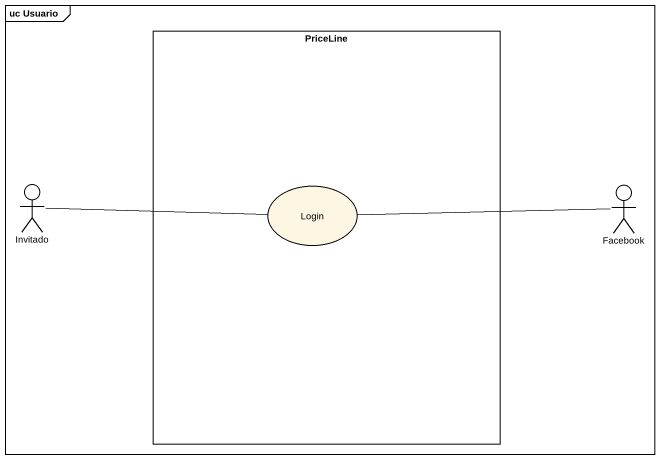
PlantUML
@startuml
mainframe uc Usuario
rectangle PriceLine {
  usecase Login
}
actor Invitado
actor Facebook
Invitado -right- Login
Login -right- Facebook
@enduml
